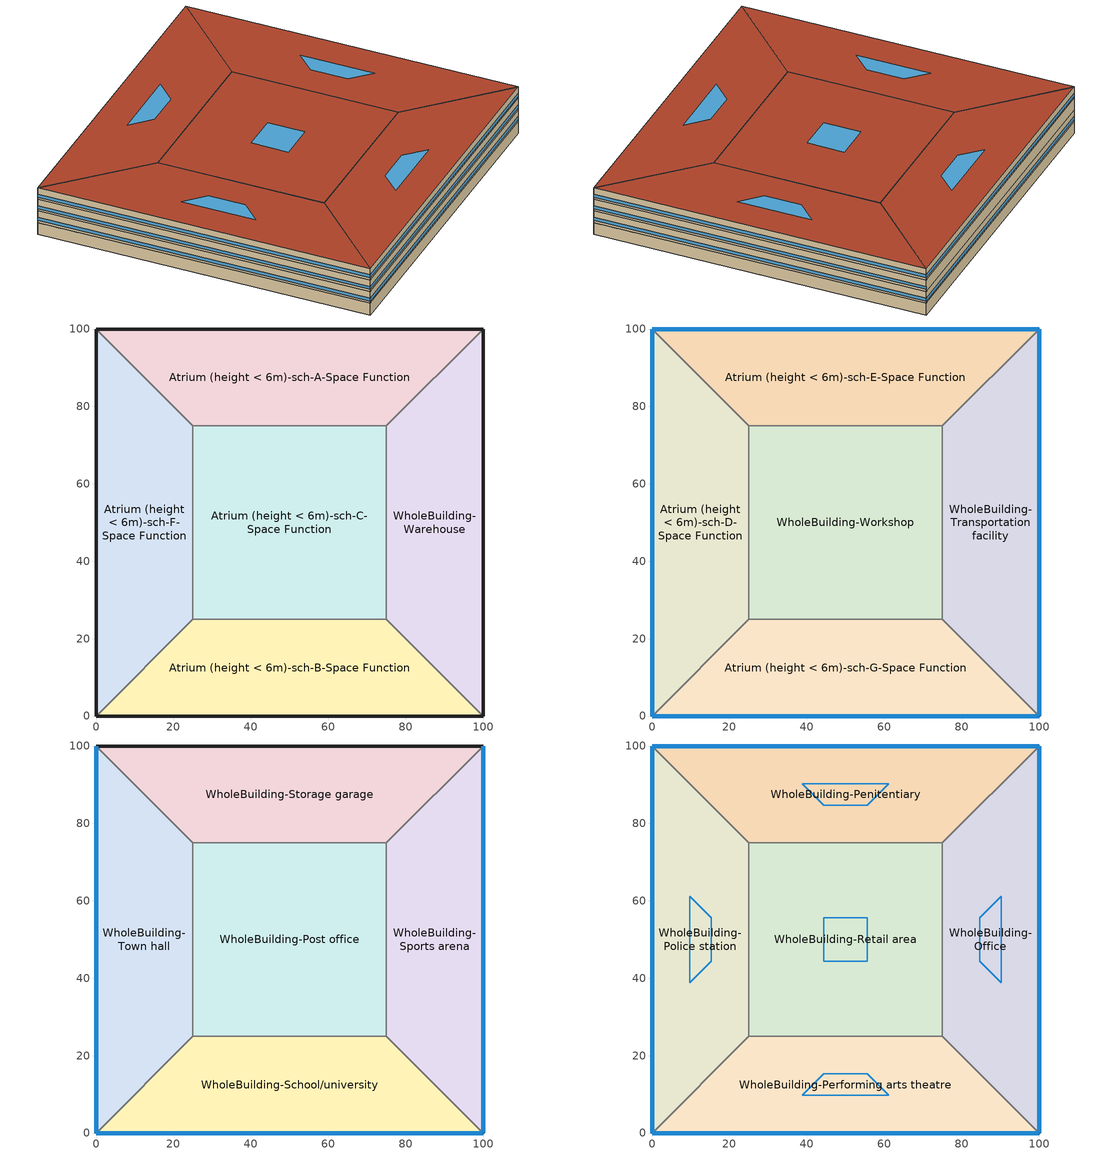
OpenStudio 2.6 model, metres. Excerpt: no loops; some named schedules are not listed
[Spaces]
Atrium (height < 6m)-sch-F-Space Function
 floor ground: 0,0 0,100 25,75 25,25 z0
 wall ground: 0,100 0,0 z0:3.8
 wall to Atrium (height < 6m)-sch-A-Space Function: 25,75 0,100 z0:3.8
 wall to Atrium (height < 6m)-sch-C-Space Function: 25,25 25,75 z0:3.8
 wall to Atrium (height < 6m)-sch-B-Space Function: 0,0 25,25 z0:3.8
Atrium (height < 6m)-sch-A-Space Function
 floor ground: 0,100 100,100 75,75 25,75 z0
 wall ground: 100,100 0,100 z0:3.8
 wall to WholeBuilding-Warehouse: 75,75 100,100 z0:3.8
 wall to Atrium (height < 6m)-sch-C-Space Function: 25,75 75,75 z0:3.8
WholeBuilding-Warehouse
 floor ground: 100,100 100,0 75,25 75,75 z0
 wall ground: 100,0 100,100 z0:3.8
 wall to Atrium (height < 6m)-sch-B-Space Function: 75,25 100,0 z0:3.8
 wall to Atrium (height < 6m)-sch-C-Space Function: 75,75 75,25 z0:3.8
Atrium (height < 6m)-sch-B-Space Function
 floor ground: 100,0 0,0 25,25 75,25 z0
 wall ground: 0,0 100,0 z0:3.8
 wall to Atrium (height < 6m)-sch-C-Space Function: 75,25 25,25 z0:3.8
Atrium (height < 6m)-sch-C-Space Function
 floor ground: 25,25 25,75 75,75 75,25 z0
Atrium (height < 6m)-sch-D-Space Function
 floor to Atrium (height < 6m)-sch-F-Space Function: 0,0 0,100 25,75 25,25 z3.8
 wall outside: 0,100 0,0 z3.8:7.6
 wall to Atrium (height < 6m)-sch-E-Space Function: 25,75 0,100 z3.8:7.6
 wall to WholeBuilding-Workshop: 25,25 25,75 z3.8:7.6
 wall to Atrium (height < 6m)-sch-G-Space Function: 0,0 25,25 z3.8:7.6
 window: 0,99.97 0,0.03 z4.56:5.51
Atrium (height < 6m)-sch-E-Space Function
 floor to Atrium (height < 6m)-sch-A-Space Function: 0,100 100,100 75,75 25,75 z3.8
 wall outside: 100,100 0,100 z3.8:7.6
 wall to WholeBuilding-Transportation facility: 75,75 100,100 z3.8:7.6
 wall to WholeBuilding-Workshop: 25,75 75,75 z3.8:7.6
 window: 99.97,100 0.03,100 z4.56:5.51
WholeBuilding-Transportation facility
 floor to WholeBuilding-Warehouse: 100,100 100,0 75,25 75,75 z3.8
 wall outside: 100,0 100,100 z3.8:7.6
 wall to Atrium (height < 6m)-sch-G-Space Function: 75,25 100,0 z3.8:7.6
 wall to WholeBuilding-Workshop: 75,75 75,25 z3.8:7.6
 window: 100,0.03 100,99.97 z4.56:5.51
Atrium (height < 6m)-sch-G-Space Function
 floor to Atrium (height < 6m)-sch-B-Space Function: 100,0 0,0 25,25 75,25 z3.8
 wall outside: 0,0 100,0 z3.8:7.6
 wall to WholeBuilding-Workshop: 75,25 25,25 z3.8:7.6
 window: 0.03,0 99.97,0 z4.56:5.51
WholeBuilding-Workshop
 floor to Atrium (height < 6m)-sch-C-Space Function: 25,25 25,75 75,75 75,25 z3.8
WholeBuilding-Town hall
 floor to Atrium (height < 6m)-sch-D-Space Function: 0,0 0,100 25,75 25,25 z7.6
 wall outside: 0,100 0,0 z7.6:11.4
 wall to WholeBuilding-Storage garage: 25,75 0,100 z7.6:11.4
 wall to WholeBuilding-Post office: 25,25 25,75 z7.6:11.4
 wall to WholeBuilding-School/university: 0,0 25,25 z7.6:11.4
 window: 0,99.97 0,0.03 z8.36:9.31
WholeBuilding-Storage garage
 floor to Atrium (height < 6m)-sch-E-Space Function: 0,100 100,100 75,75 25,75 z7.6
 wall outside: 100,100 0,100 z7.6:11.4
 wall to WholeBuilding-Sports arena: 75,75 100,100 z7.6:11.4
 wall to WholeBuilding-Post office: 25,75 75,75 z7.6:11.4
WholeBuilding-Sports arena
 floor to WholeBuilding-Transportation facility: 100,100 100,0 75,25 75,75 z7.6
 wall outside: 100,0 100,100 z7.6:11.4
 wall to WholeBuilding-School/university: 75,25 100,0 z7.6:11.4
 wall to WholeBuilding-Post office: 75,75 75,25 z7.6:11.4
 window: 100,0.03 100,99.97 z8.36:9.31
WholeBuilding-School/university
 floor to Atrium (height < 6m)-sch-G-Space Function: 100,0 0,0 25,25 75,25 z7.6
 wall outside: 0,0 100,0 z7.6:11.4
 wall to WholeBuilding-Post office: 75,25 25,25 z7.6:11.4
 window: 0.03,0 99.97,0 z8.36:9.31
WholeBuilding-Post office
 floor to WholeBuilding-Workshop: 25,25 25,75 75,75 75,25 z7.6
WholeBuilding-Police station
 floor to WholeBuilding-Town hall: 0,0 0,100 25,75 25,25 z11.4
 wall outside: 0,100 0,0 z11.4:15.2
 wall to WholeBuilding-Penitentiary: 25,75 0,100 z11.4:15.2
 wall to WholeBuilding-Retail area: 25,25 25,75 z11.4:15.2
 wall to WholeBuilding-Performing arts theatre: 0,0 25,25 z11.4:15.2
 window: 0,99.97 0,0.03 z12.16:13.11
 roof outside: 25,25 25,75 0,100 0,0 z15.2
 skylight: 15.3,44.41 15.3,55.59 9.7,61.18 9.7,38.82 z15.2
WholeBuilding-Penitentiary
 floor to WholeBuilding-Storage garage: 0,100 100,100 75,75 25,75 z11.4
 wall outside: 100,100 0,100 z11.4:15.2
 wall to WholeBuilding-Office: 75,75 100,100 z11.4:15.2
 wall to WholeBuilding-Retail area: 25,75 75,75 z11.4:15.2
 window: 99.97,100 0.03,100 z12.16:13.11
 roof outside: 25,75 75,75 100,100 0,100 z15.2
 skylight: 44.41,84.7 55.59,84.7 61.18,90.3 38.82,90.3 z15.2
WholeBuilding-Office
 floor to WholeBuilding-Sports arena: 100,100 100,0 75,25 75,75 z11.4
 wall outside: 100,0 100,100 z11.4:15.2
 wall to WholeBuilding-Performing arts theatre: 75,25 100,0 z11.4:15.2
 wall to WholeBuilding-Retail area: 75,75 75,25 z11.4:15.2
 window: 100,0.03 100,99.97 z12.16:13.11
 roof outside: 75,75 75,25 100,0 100,100 z15.2
 skylight: 84.7,55.59 84.7,44.41 90.3,38.82 90.3,61.18 z15.2
WholeBuilding-Performing arts theatre
 floor to WholeBuilding-School/university: 100,0 0,0 25,25 75,25 z11.4
 wall outside: 0,0 100,0 z11.4:15.2
 wall to WholeBuilding-Retail area: 75,25 25,25 z11.4:15.2
 window: 0.03,0 99.97,0 z12.16:13.11
 roof outside: 75,25 25,25 0,0 100,0 z15.2
 skylight: 55.59,15.3 44.41,15.3 38.82,9.7 61.18,9.7 z15.2
WholeBuilding-Retail area
 floor to WholeBuilding-Post office: 25,25 25,75 75,75 75,25 z11.4
 roof outside: 75,25 75,75 25,75 25,25 z15.2
 skylight: 55.59,44.41 55.59,55.59 44.41,55.59 44.41,44.41 z15.2
[Building]
Building 1: Default Construction Set=BTAP-Mass at hdd = 6250.0; Standards Number of Stories=4; Standards Number of Above Ground Stories=4; Standards Building Type=NECB2015_unknown
[Site]
Fort McMurray AP_AB_CAN: Latitude {deg}=56.653; Longitude {deg}=-111.223; Time Zone {hr}=-7; Elevation {m}=369.1
[Site:WaterMainsTemperature]
Calculation Method=Correlation; Annual Average Outdoor Air Temperature {C}=1.875; Maximum Difference In Monthly Average Outdoor Air Temperatures {deltaC}=34.4
[SizingPeriod:DesignDay] Barometric Pressure {Pa}=96969; Sky Clearness=0; Rain Indicator=0; Snow Indicator=0; Day of Month=21; Daylight Saving Time Indicator=0; Humidity Indicating Type=Wetbulb; Dry-Bulb Temperature Range Modifier Type=DefaultMultipliers
Name | Maximum Dry-Bulb Temperature {C} | Daily Dry-Bulb Temperature Range {deltaC} | Humidity Indicating Conditions at Maximum Dry-Bulb | Wind Speed {m/s} | Wind Direction {deg} | Month | Day Type | Solar Model Indicator | ASHRAE Taub | ASHRAE Taud
Fort McMurray AP Ann Clg .4% Condns DB=>MWB | 28.9 | 12.4 | 17.8 | 3.7 | 250 | 7 | SummerDesignDay | ASHRAETau | 0.377 | 2.403
Fort McMurray AP Ann Htg 99.6% Condns DB | -36.2 | 0 | -36.2 | 1 | 90 | 1 | WinterDesignDay | ASHRAEClearSky
[Site:GroundTemperature:BuildingSurface]
19.527, 19.502, 19.536, 19.598, 20.002, 21.64, 22.225, 22.375, 21.449, 20.121, 19.802, 19.633
[Material:NoMass] Roughness=Smooth; Thermal Absorptance=0.9; Solar Absorptance=0.7
Name | Thermal Resistance {m2-K/W} | Visible Absorptance
Typical Carpet Pad; Typical Carpet Pad 1 | 0.21648 | 0.8
Typical Insulation 1 | 5.91238 | 0.7
Typical Insulation 2 | 4.49096 | 0.7
Typical Insulation 3 | 6.17282 | 0.7
Typical Carpet Pad 2 | 1.25503 | 0.8
Typical Carpet Pad 3; Typical Carpet Pad 4 | 3.45515 | 0.8
Typical Insulation 4 | 0.454528 | 0.7
Typical Insulation 5 | 0.454545 | 0.7
[Material]
Name | Roughness | Thickness {m} | Conductivity {W/m-K} | Density {kg/m3} | Specific Heat {J/kg-K} | Thermal Absorptance | Solar Absorptance | Visible Absorptance
G05 25mm wood | MediumSmooth | 0.0254 | 0.15 | 608 | 1630 | 0.9 | 0.5 | 0.5
100mm Normalweight concrete floor 1 | MediumSmooth | 0.1016 | 2.31 | 2322 | 832
G01 13mm gypsum board 1 | Smooth | 0.0127 | 0.16 | 800 | 1090 | 0.9 | 0.7 | 0.5
4 in. Normalweight Concrete Floor 1 | MediumRough | 0.1016 | 2.31 | 2322 | 832 | 0.9 | 0.7 | 0.7
1IN Stucco 1 | Smooth | 0.0253 | 0.6918 | 1858 | 837 | 0.9 | 0.7 | 0.92
8IN CONCRETE HW RefBldg 1 | Rough | 0.2032 | 1.311 | 2240 | 836.8 | 0.9 | 0.7 | 0.7
1/2IN Gypsum 1 | Smooth | 0.0127 | 0.16 | 784.9 | 830 | 0.9 | 0.4 | 0.4
Metal Roof Surface 1; F08 Metal surface 1 | Smooth | 0.0008 | 45.28 | 7824 | 500 | 0.9 | 0.7 | 0.7
6 in. Normalweight Concrete Floor 1; 6 in. Normalweight Concrete Floor 2; 6 in. Normalweight Concrete Floor 3 | MediumRough | 0.1524 | 2.31 | 2322 | 832 | 0.9 | 0.7 | 0.7
[Construction]
BTAP-Int-Partition; BTAP-Int-Door: G05 25mm wood
BTAP-Int-Floor: 100mm Normalweight concrete floor 1, Typical Carpet Pad
BTAP-Int-Wall: G01 13mm gypsum board 1, G01 13mm gypsum board 1
BTAP-Int-Ceiling: Typical Carpet Pad, 100mm Normalweight concrete floor 1
BTAP-Int-Window: SimpleGlazing
BTAP-Ext-Floor-Mass:U-0.162: Typical Insulation 1, 4 in. Normalweight Concrete Floor 1, Typical Carpet Pad 1
BTAP-Ext-Wall-Mass:U-0.21: 1IN Stucco 1, 8IN CONCRETE HW RefBldg 1, Typical Insulation 2, 1/2IN Gypsum 1
BTAP-Ext-Roof-Metal:U-0.162: Metal Roof Surface 1, Typical Insulation 3
BTAP-Grnd-Floor-Mass:U-0.757: 6 in. Normalweight Concrete Floor 1, Typical Carpet Pad 2
BTAP-Grnd-Wall-Mass:U-0.284: 6 in. Normalweight Concrete Floor 2, Typical Carpet Pad 3
BTAP-Grnd-Roof-Mass:U-0.284: 6 in. Normalweight Concrete Floor 3, Typical Carpet Pad 4
BTAP-Ext-FixedWindow:U=0.220 SHGC=0.600; BTAP-Ext-GlassDoors:U=0.220 SHGC=0.600; BTAP-Ext-Skylights:U=0.220 SHGC=0.600; BTAP-Ext-DaylightDomes:U=0.220 SHGC=0.600; BTAP-Ext-DaylightDiffuser:U=0.220 SHGC=0.600: SimpleGlazing:U=0.220 SHGC=0.600
BTAP-Ext-Door:U-2.2: F08 Metal surface 1, Typical Insulation 4
BTAP-Ext-OverHeadDoor:U-2.2: Typical Insulation 5
[DefaultConstructionSet]
BTAP-Mass at hdd = 6250.0: Default Exterior Surface Constructions=BTAP-Mass at hdd = 6250.0; Default Interior Surface Constructions=Default Surface Constructions 2; Default Ground Contact Surface Constructions=BTAP-Mass at hdd = 6250.0 1; Default Exterior SubSurface Constructions=BTAP-Mass at hdd = 6250.0; Default Interior SubSurface Constructions=Default Sub Surface Constructions 2; Interior Partition Construction=BTAP-Int-Partition
[DefaultSurfaceConstructions]
Name | Floor Construction | Wall Construction | Roof Ceiling Construction
Default Surface Constructions 2 | BTAP-Int-Floor | BTAP-Int-Wall | BTAP-Int-Ceiling
BTAP-Mass at hdd = 6250.0 | BTAP-Ext-Floor-Mass:U-0.162 | BTAP-Ext-Wall-Mass:U-0.21 | BTAP-Ext-Roof-Metal:U-0.162
BTAP-Mass at hdd = 6250.0 1 | BTAP-Grnd-Floor-Mass:U-0.757 | BTAP-Grnd-Wall-Mass:U-0.284 | BTAP-Grnd-Roof-Mass:U-0.284
[DefaultSubSurfaceConstructions]
Name | Fixed Window Construction | Operable Window Construction | Door Construction | Glass Door Construction | Overhead Door Construction | Skylight Construction | Tubular Daylight Dome Construction | Tubular Daylight Diffuser Construction
Default Sub Surface Constructions 2 | BTAP-Int-Window | BTAP-Int-Window | BTAP-Int-Door
BTAP-Mass at hdd = 6250.0 | BTAP-Ext-FixedWindow:U=0.220 SHGC=0.600 | BTAP-Ext-FixedWindow:U=0.220 SHGC=0.600 | BTAP-Ext-Door:U-2.2 | BTAP-Ext-GlassDoors:U=0.220 SHGC=0.600 | BTAP-Ext-OverHeadDoor:U-2.2 | BTAP-Ext-Skylights:U=0.220 SHGC=0.600 | BTAP-Ext-DaylightDomes:U=0.220 SHGC=0.600 | BTAP-Ext-DaylightDiffuser:U=0.220 SHGC=0.600
[WindowMaterial:SimpleGlazingSystem] U-Factor {W/m2-K}=2.2; Solar Heat Gain Coefficient=0.6; Visible Transmittance=0.21
SimpleGlazing; SimpleGlazing:U=0.220 SHGC=0.600
[BuildingStory] Nominal Floor to Floor Height {m}=3.8
Name | Nominal Z Coordinate {m}
Story 1 | 0
Story 2 | 3.8
Story 3 | 7.6
Story 4 | 11.4
[Space]
Name | Space Type | Building Story | Thermal Zone
Atrium (height < 6m)-sch-F-Space Function | Space Function Atrium (height < 6m)-sch-F | Story 1 | Sp-Atrium (height < 6m)-sch-F-Space Function Sys-6 Flr-1 Sch-F HPlcmt-west ZN
Atrium (height < 6m)-sch-A-Space Function | Space Function Atrium (height < 6m)-sch-A | Story 1 | Sp-Atrium (height < 6m)-sch-A-Space Function Sys-6 Flr-1 Sch-A HPlcmt-north ZN
WholeBuilding-Warehouse | Warehouse WholeBuilding | Story 1 | Sp-WholeBuilding-Warehouse Sys-4 Flr-1 Sch-A HPlcmt-east ZN
Atrium (height < 6m)-sch-B-Space Function | Space Function Atrium (height < 6m)-sch-B | Story 1 | Sp-Atrium (height < 6m)-sch-B-Space Function Sys-6 Flr-1 Sch-B HPlcmt-south ZN
Atrium (height < 6m)-sch-C-Space Function | Space Function Atrium (height < 6m)-sch-C | Story 1 | Sp-Atrium (height < 6m)-sch-C-Space Function Sys-6 Flr-1 Sch-C HPlcmt-core ZN
Atrium (height < 6m)-sch-D-Space Function | Space Function Atrium (height < 6m)-sch-D | Story 2 | Sp-Atrium (height < 6m)-sch-D-Space Function Sys-6 Flr-2 Sch-D HPlcmt-west ZN
Atrium (height < 6m)-sch-E-Space Function | Space Function Atrium (height < 6m)-sch-E | Story 2 | Sp-Atrium (height < 6m)-sch-E-Space Function Sys-6 Flr-2 Sch-E HPlcmt-north ZN
WholeBuilding-Transportation facility | Transportation facility WholeBuilding | Story 2 | Sp-WholeBuilding-Transportation facility Sys-6 Flr-2 Sch-H HPlcmt-east ZN
Atrium (height < 6m)-sch-G-Space Function | Space Function Atrium (height < 6m)-sch-G | Story 2 | Sp-Atrium (height < 6m)-sch-G-Space Function Sys-6 Flr-2 Sch-G HPlcmt-south ZN
WholeBuilding-Workshop | Workshop WholeBuilding | Story 2 | Sp-WholeBuilding-Workshop Sys-3 Flr-2 Sch-A HPlcmt-core ZN
WholeBuilding-Town hall | Town hall WholeBuilding | Story 3 | Sp-WholeBuilding-Town hall Sys-3 Flr-3 Sch-D HPlcmt-west ZN
WholeBuilding-Storage garage | Storage garage WholeBuilding | Story 3 | Sp-WholeBuilding-Storage garage Sys-4 Flr-3 Sch-K HPlcmt-north ZN
WholeBuilding-Sports arena | Sports arena WholeBuilding | Story 3 | Sp-WholeBuilding-Sports arena Sys-6 Flr-3 Sch-B HPlcmt-east ZN
WholeBuilding-School/university | School/university WholeBuilding | Story 3 | Sp-WholeBuilding-School/university Sys-3 Flr-3 Sch-D HPlcmt-south ZN
WholeBuilding-Post office | Post office WholeBuilding | Story 3 | Sp-WholeBuilding-Post office Sys-6 Flr-3 Sch-A HPlcmt-core ZN
WholeBuilding-Police station | Police station WholeBuilding | Story 4 | Sp-WholeBuilding-Police station Sys-3 Flr-4 Sch-H HPlcmt-west ZN
WholeBuilding-Penitentiary | Penitentiary WholeBuilding | Story 4 | Sp-WholeBuilding-Penitentiary Sys-3 Flr-4 Sch-H HPlcmt-north ZN
WholeBuilding-Office | Office WholeBuilding | Story 4 | Sp-WholeBuilding-Office Sys-6 Flr-4 Sch-A HPlcmt-east ZN
WholeBuilding-Performing arts theatre | Performing arts theatre WholeBuilding | Story 4 | Sp-WholeBuilding-Performing arts theatre Sys-3 Flr-4 Sch-C HPlcmt-south ZN
WholeBuilding-Retail area | Retail area WholeBuilding | Story 4 | Sp-WholeBuilding-Retail area Sys-6 Flr-4 Sch-C HPlcmt-core ZN
[SpaceType]
Name | Default Schedule Set | Design Specification Outdoor Air Object | Standards Building Type | Standards Space Type
Office WholeBuilding | Office WholeBuilding Schedule Set | Office WholeBuilding Ventilation | Office | WholeBuilding
Penitentiary WholeBuilding | Penitentiary WholeBuilding Schedule Set | Penitentiary WholeBuilding Ventilation | Penitentiary | WholeBuilding
Performing arts theatre WholeBuilding | Performing arts theatre WholeBuilding Schedule Set | Performing arts theatre WholeBuilding Ventilation | Performing arts theatre | WholeBuilding
Police station WholeBuilding | Police station WholeBuilding Schedule Set | Police station WholeBuilding Ventilation | Police station | WholeBuilding
Post office WholeBuilding | Post office WholeBuilding Schedule Set | Post office WholeBuilding Ventilation | Post office | WholeBuilding
Retail area WholeBuilding | Retail area WholeBuilding Schedule Set | Retail area WholeBuilding Ventilation | Retail area | WholeBuilding
School/university WholeBuilding | School/university WholeBuilding Schedule Set | School/university WholeBuilding Ventilation | School/university | WholeBuilding
Sports arena WholeBuilding | Sports arena WholeBuilding Schedule Set | Sports arena WholeBuilding Ventilation | Sports arena | WholeBuilding
Storage garage WholeBuilding | Storage garage WholeBuilding Schedule Set | Storage garage WholeBuilding Ventilation | Storage garage | WholeBuilding
Town hall WholeBuilding | Town hall WholeBuilding Schedule Set | Town hall WholeBuilding Ventilation | Town hall | WholeBuilding
Transportation facility WholeBuilding | Transportation facility WholeBuilding Schedule Set | Transportation facility WholeBuilding Ventilation | Transportation facility | WholeBuilding
Warehouse WholeBuilding | Warehouse WholeBuilding Schedule Set | Warehouse WholeBuilding Ventilation | Warehouse | WholeBuilding
Workshop WholeBuilding | Workshop WholeBuilding Schedule Set | Workshop WholeBuilding Ventilation | Workshop | WholeBuilding
Space Function Atrium (height < 6m)-sch-A | Space Function Atrium (height < 6m)-sch-A Schedule Set | Space Function Atrium (height < 6m)-sch-A Ventilation | Space Function | Atrium (height < 6m)-sch-A
Space Function Atrium (height < 6m)-sch-B | Space Function Atrium (height < 6m)-sch-B Schedule Set | Space Function Atrium (height < 6m)-sch-B Ventilation | Space Function | Atrium (height < 6m)-sch-B
Space Function Atrium (height < 6m)-sch-C | Space Function Atrium (height < 6m)-sch-C Schedule Set | Space Function Atrium (height < 6m)-sch-C Ventilation | Space Function | Atrium (height < 6m)-sch-C
Space Function Atrium (height < 6m)-sch-D | Space Function Atrium (height < 6m)-sch-D Schedule Set | Space Function Atrium (height < 6m)-sch-D Ventilation | Space Function | Atrium (height < 6m)-sch-D
Space Function Atrium (height < 6m)-sch-E | Space Function Atrium (height < 6m)-sch-E Schedule Set | Space Function Atrium (height < 6m)-sch-E Ventilation | Space Function | Atrium (height < 6m)-sch-E
Space Function Atrium (height < 6m)-sch-F | Space Function Atrium (height < 6m)-sch-F Schedule Set | Space Function Atrium (height < 6m)-sch-F Ventilation | Space Function | Atrium (height < 6m)-sch-F
Space Function Atrium (height < 6m)-sch-G | Space Function Atrium (height < 6m)-sch-G Schedule Set | Space Function Atrium (height < 6m)-sch-G Ventilation | Space Function | Atrium (height < 6m)-sch-G
[People:Definition] Number of People Calculation Method=People/Area; Fraction Radiant=0.3
Name | People per Space Floor Area {person/m2}
Office WholeBuilding People Definition; Police station WholeBuilding People Definition; Post office WholeBuilding People Definition; Town hall WholeBuilding People Definition | 0.0400145
Penitentiary WholeBuilding People Definition; Retail area WholeBuilding People Definition; Workshop WholeBuilding People Definition | 0.0333454
Performing arts theatre WholeBuilding People Definition; School/university WholeBuilding People Definition | 0.125045
Space Function Atrium (height < 6m)-sch-A People Definition; Space Function Atrium (height < 6m)-sch-B People Definition; Space Function Atrium (height < 6m)-sch-C People Definition; Space Function Atrium (height < 6m)-sch-D People Definition; Space Function Atrium (height < 6m)-sch-E People Definition; Space Function Atrium (height < 6m)-sch-F People Definition; Space Function Atrium (height < 6m)-sch-G People Definition; Sports arena WholeBuilding People Definition | 0.100036
Storage garage WholeBuilding People Definition | 0.00100036
Transportation facility WholeBuilding People Definition | 0.0666909
Warehouse WholeBuilding People Definition | 0.000666909
[People] Work Efficiency Schedule=Work Efficiency Schedule; Clothing Insulation Schedule=Clothing Schedule; Air Velocity Schedule=Air Velocity Schedule; Multiplier=1
Name | People Definition | Space or SpaceType
Office WholeBuilding People | Office WholeBuilding People Definition | Office WholeBuilding
Penitentiary WholeBuilding People | Penitentiary WholeBuilding People Definition | Penitentiary WholeBuilding
Performing arts theatre WholeBuilding People | Performing arts theatre WholeBuilding People Definition | Performing arts theatre WholeBuilding
Police station WholeBuilding People | Police station WholeBuilding People Definition | Police station WholeBuilding
Post office WholeBuilding People | Post office WholeBuilding People Definition | Post office WholeBuilding
Retail area WholeBuilding People | Retail area WholeBuilding People Definition | Retail area WholeBuilding
School/university WholeBuilding People | School/university WholeBuilding People Definition | School/university WholeBuilding
Space Function Atrium (height < 6m)-sch-A People | Space Function Atrium (height < 6m)-sch-A People Definition | Space Function Atrium (height < 6m)-sch-A
Space Function Atrium (height < 6m)-sch-B People | Space Function Atrium (height < 6m)-sch-B People Definition | Space Function Atrium (height < 6m)-sch-B
Space Function Atrium (height < 6m)-sch-C People | Space Function Atrium (height < 6m)-sch-C People Definition | Space Function Atrium (height < 6m)-sch-C
Space Function Atrium (height < 6m)-sch-D People | Space Function Atrium (height < 6m)-sch-D People Definition | Space Function Atrium (height < 6m)-sch-D
Space Function Atrium (height < 6m)-sch-E People | Space Function Atrium (height < 6m)-sch-E People Definition | Space Function Atrium (height < 6m)-sch-E
Space Function Atrium (height < 6m)-sch-F People | Space Function Atrium (height < 6m)-sch-F People Definition | Space Function Atrium (height < 6m)-sch-F
Space Function Atrium (height < 6m)-sch-G People | Space Function Atrium (height < 6m)-sch-G People Definition | Space Function Atrium (height < 6m)-sch-G
Sports arena WholeBuilding People | Sports arena WholeBuilding People Definition | Sports arena WholeBuilding
Storage garage WholeBuilding People | Storage garage WholeBuilding People Definition | Storage garage WholeBuilding
Town hall WholeBuilding People | Town hall WholeBuilding People Definition | Town hall WholeBuilding
Transportation facility WholeBuilding People | Transportation facility WholeBuilding People Definition | Transportation facility WholeBuilding
Warehouse WholeBuilding People | Warehouse WholeBuilding People Definition | Warehouse WholeBuilding
Workshop WholeBuilding People | Workshop WholeBuilding People Definition | Workshop WholeBuilding
[Lights:Definition] Design Level Calculation Method=Watts/Area; Fraction Radiant=0.5; Fraction Visible=0.2
Name | Watts per Space Floor Area {W/m2}
Office WholeBuilding Lights Definition | 8.8032
Penitentiary WholeBuilding Lights Definition | 8.70316
Performing arts theatre WholeBuilding Lights Definition | 14.9054
Police station WholeBuilding Lights Definition; Post office WholeBuilding Lights Definition; School/university WholeBuilding Lights Definition | 9.40342
Retail area WholeBuilding Lights Definition | 13.5049
Space Function Atrium (height < 6m)-sch-A Lights Definition; Space Function Atrium (height < 6m)-sch-B Lights Definition; Space Function Atrium (height < 6m)-sch-C Lights Definition; Space Function Atrium (height < 6m)-sch-D Lights Definition; Space Function Atrium (height < 6m)-sch-E Lights Definition; Space Function Atrium (height < 6m)-sch-F Lights Definition; Space Function Atrium (height < 6m)-sch-G Lights Definition | 1.06039
Sports arena WholeBuilding Lights Definition | 9.80356
Storage garage WholeBuilding Lights Definition | 2.30084
Town hall WholeBuilding Lights Definition | 9.60349
Transportation facility WholeBuilding Lights Definition | 7.50273
Warehouse WholeBuilding Lights Definition | 7.10258
Workshop WholeBuilding Lights Definition | 12.8047
[Lights] Fraction Replaceable=1
Name | Lights Definition | Space or SpaceType
Office WholeBuilding Lights | Office WholeBuilding Lights Definition | Office WholeBuilding
Penitentiary WholeBuilding Lights | Penitentiary WholeBuilding Lights Definition | Penitentiary WholeBuilding
Performing arts theatre WholeBuilding Lights | Performing arts theatre WholeBuilding Lights Definition | Performing arts theatre WholeBuilding
Police station WholeBuilding Lights | Police station WholeBuilding Lights Definition | Police station WholeBuilding
Post office WholeBuilding Lights | Post office WholeBuilding Lights Definition | Post office WholeBuilding
Retail area WholeBuilding Lights | Retail area WholeBuilding Lights Definition | Retail area WholeBuilding
School/university WholeBuilding Lights | School/university WholeBuilding Lights Definition | School/university WholeBuilding
Space Function Atrium (height < 6m)-sch-A Lights | Space Function Atrium (height < 6m)-sch-A Lights Definition | Space Function Atrium (height < 6m)-sch-A
Space Function Atrium (height < 6m)-sch-B Lights | Space Function Atrium (height < 6m)-sch-B Lights Definition | Space Function Atrium (height < 6m)-sch-B
Space Function Atrium (height < 6m)-sch-C Lights | Space Function Atrium (height < 6m)-sch-C Lights Definition | Space Function Atrium (height < 6m)-sch-C
Space Function Atrium (height < 6m)-sch-D Lights | Space Function Atrium (height < 6m)-sch-D Lights Definition | Space Function Atrium (height < 6m)-sch-D
Space Function Atrium (height < 6m)-sch-E Lights | Space Function Atrium (height < 6m)-sch-E Lights Definition | Space Function Atrium (height < 6m)-sch-E
Space Function Atrium (height < 6m)-sch-F Lights | Space Function Atrium (height < 6m)-sch-F Lights Definition | Space Function Atrium (height < 6m)-sch-F
Space Function Atrium (height < 6m)-sch-G Lights | Space Function Atrium (height < 6m)-sch-G Lights Definition | Space Function Atrium (height < 6m)-sch-G
Sports arena WholeBuilding Lights | Sports arena WholeBuilding Lights Definition | Sports arena WholeBuilding
Storage garage WholeBuilding Lights | Storage garage WholeBuilding Lights Definition | Storage garage WholeBuilding
Town hall WholeBuilding Lights | Town hall WholeBuilding Lights Definition | Town hall WholeBuilding
Transportation facility WholeBuilding Lights | Transportation facility WholeBuilding Lights Definition | Transportation facility WholeBuilding
Warehouse WholeBuilding Lights | Warehouse WholeBuilding Lights Definition | Warehouse WholeBuilding
Workshop WholeBuilding Lights | Workshop WholeBuilding Lights Definition | Workshop WholeBuilding
[ElectricEquipment:Definition] Design Level Calculation Method=Watts/Area; Fraction Radiant=0.5
Name | Watts per Space Floor Area {W/m2}
Office WholeBuilding Elec Equip Definition; Police station WholeBuilding Elec Equip Definition; Post office WholeBuilding Elec Equip Definition; Town hall WholeBuilding Elec Equip Definition | 7.50273
Penitentiary WholeBuilding Elec Equip Definition; Retail area WholeBuilding Elec Equip Definition; Space Function Atrium (height < 6m)-sch-A Elec Equip Definition; Space Function Atrium (height < 6m)-sch-B Elec Equip Definition; Space Function Atrium (height < 6m)-sch-C Elec Equip Definition; Space Function Atrium (height < 6m)-sch-D Elec Equip Definition; Space Function Atrium (height < 6m)-sch-E Elec Equip Definition; Space Function Atrium (height < 6m)-sch-F Elec Equip Definition; Space Function Atrium (height < 6m)-sch-G Elec Equip Definition | 2.50091
Performing arts theatre WholeBuilding Elec Equip Definition; Sports arena WholeBuilding Elec Equip Definition; Transportation facility WholeBuilding Elec Equip Definition; Warehouse WholeBuilding Elec Equip Definition | 1.00036
School/university WholeBuilding Elec Equip Definition | 5.00182
Workshop WholeBuilding Elec Equip Definition | 10.0036
[ElectricEquipment]
Name | Electric Equipment Definition | Space or SpaceType
Office WholeBuilding Elec Equip | Office WholeBuilding Elec Equip Definition | Office WholeBuilding
Penitentiary WholeBuilding Elec Equip | Penitentiary WholeBuilding Elec Equip Definition | Penitentiary WholeBuilding
Performing arts theatre WholeBuilding Elec Equip | Performing arts theatre WholeBuilding Elec Equip Definition | Performing arts theatre WholeBuilding
Police station WholeBuilding Elec Equip | Police station WholeBuilding Elec Equip Definition | Police station WholeBuilding
Post office WholeBuilding Elec Equip | Post office WholeBuilding Elec Equip Definition | Post office WholeBuilding
Retail area WholeBuilding Elec Equip | Retail area WholeBuilding Elec Equip Definition | Retail area WholeBuilding
School/university WholeBuilding Elec Equip | School/university WholeBuilding Elec Equip Definition | School/university WholeBuilding
Space Function Atrium (height < 6m)-sch-A Elec Equip | Space Function Atrium (height < 6m)-sch-A Elec Equip Definition | Space Function Atrium (height < 6m)-sch-A
Space Function Atrium (height < 6m)-sch-B Elec Equip | Space Function Atrium (height < 6m)-sch-B Elec Equip Definition | Space Function Atrium (height < 6m)-sch-B
Space Function Atrium (height < 6m)-sch-C Elec Equip | Space Function Atrium (height < 6m)-sch-C Elec Equip Definition | Space Function Atrium (height < 6m)-sch-C
Space Function Atrium (height < 6m)-sch-D Elec Equip | Space Function Atrium (height < 6m)-sch-D Elec Equip Definition | Space Function Atrium (height < 6m)-sch-D
Space Function Atrium (height < 6m)-sch-E Elec Equip | Space Function Atrium (height < 6m)-sch-E Elec Equip Definition | Space Function Atrium (height < 6m)-sch-E
Space Function Atrium (height < 6m)-sch-F Elec Equip | Space Function Atrium (height < 6m)-sch-F Elec Equip Definition | Space Function Atrium (height < 6m)-sch-F
Space Function Atrium (height < 6m)-sch-G Elec Equip | Space Function Atrium (height < 6m)-sch-G Elec Equip Definition | Space Function Atrium (height < 6m)-sch-G
Sports arena WholeBuilding Elec Equip | Sports arena WholeBuilding Elec Equip Definition | Sports arena WholeBuilding
Town hall WholeBuilding Elec Equip | Town hall WholeBuilding Elec Equip Definition | Town hall WholeBuilding
Transportation facility WholeBuilding Elec Equip | Transportation facility WholeBuilding Elec Equip Definition | Transportation facility WholeBuilding
Warehouse WholeBuilding Elec Equip | Warehouse WholeBuilding Elec Equip Definition | Warehouse WholeBuilding
Workshop WholeBuilding Elec Equip | Workshop WholeBuilding Elec Equip Definition | Workshop WholeBuilding
[DesignSpecification:OutdoorAir] Outdoor Air Method=Sum; Outdoor Air Flow per Person {m3/s-person}=0; Outdoor Air Flow Rate {m3/s}=0; Outdoor Air Flow Air Changes per Hour {1/hr}=0
Name | Outdoor Air Flow per Floor Area {m3/s-m2}
Office WholeBuilding Ventilation; Police station WholeBuilding Ventilation; Town hall WholeBuilding Ventilation | 0.00040132
Penitentiary WholeBuilding Ventilation | 0.000381
Performing arts theatre WholeBuilding Ventilation | 0.00059944
Post office WholeBuilding Ventilation | 0.00075184
Retail area WholeBuilding Ventilation | 0.00042164
School/university WholeBuilding Ventilation | 0.00074676
Space Function Atrium (height < 6m)-sch-A Ventilation; Space Function Atrium (height < 6m)-sch-B Ventilation; Space Function Atrium (height < 6m)-sch-C Ventilation; Space Function Atrium (height < 6m)-sch-D Ventilation; Space Function Atrium (height < 6m)-sch-E Ventilation; Space Function Atrium (height < 6m)-sch-F Ventilation; Space Function Atrium (height < 6m)-sch-G Ventilation | 0.0003048
Sports arena WholeBuilding Ventilation | 0.0006604
Storage garage WholeBuilding Ventilation | 0.00381
Transportation facility WholeBuilding Ventilation | 0.00053848
Warehouse WholeBuilding Ventilation | 0.00030988
Workshop WholeBuilding Ventilation | 0.00107188
[DefaultScheduleSet] People Activity Level Schedule=NECB-Activity; Infiltration Schedule=Always On
Name | Number of People Schedule | Lighting Schedule | Electric Equipment Schedule
Office WholeBuilding Schedule Set; Post office WholeBuilding Schedule Set; Workshop WholeBuilding Schedule Set | NECB-A-Occupancy | NECB-A-Occupancy-NECB-A-Lighting-0.0-0.0-0.0-Light Ruleset | NECB-A-Electric-Equipment
Penitentiary WholeBuilding Schedule Set; Police station WholeBuilding Schedule Set | NECB-H-Occupancy | NECB-H-Occupancy-NECB-H-Lighting-0.0-0.0-0.0-Light Ruleset | NECB-H-Electric-Equipment
Performing arts theatre WholeBuilding Schedule Set; Retail area WholeBuilding Schedule Set | NECB-C-Occupancy | NECB-C-Occupancy-NECB-C-Lighting-0.0-0.0-0.0-Light Ruleset | NECB-C-Electric-Equipment
School/university WholeBuilding Schedule Set; Town hall WholeBuilding Schedule Set | NECB-D-Occupancy | NECB-D-Occupancy-NECB-D-Lighting-0.0-0.0-0.0-Light Ruleset | NECB-D-Electric-Equipment
Space Function Atrium (height < 6m)-sch-A Schedule Set; Warehouse WholeBuilding Schedule Set | NECB-A-Occupancy | NECB-A-Lighting | NECB-A-Electric-Equipment
Space Function Atrium (height < 6m)-sch-B Schedule Set | NECB-B-Occupancy | NECB-B-Lighting | NECB-B-Electric-Equipment
Space Function Atrium (height < 6m)-sch-C Schedule Set | NECB-C-Occupancy | NECB-C-Lighting | NECB-C-Electric-Equipment
Space Function Atrium (height < 6m)-sch-D Schedule Set | NECB-D-Occupancy | NECB-D-Lighting | NECB-D-Electric-Equipment
Space Function Atrium (height < 6m)-sch-E Schedule Set | NECB-E-Occupancy | NECB-E-Lighting | NECB-E-Electric-Equipment
Space Function Atrium (height < 6m)-sch-F Schedule Set | NECB-F-Occupancy | NECB-F-Lighting | NECB-F-Electric-Equipment
Space Function Atrium (height < 6m)-sch-G Schedule Set | NECB-G-Occupancy | NECB-G-Lighting | NECB-G-Electric-Equipment
Sports arena WholeBuilding Schedule Set | NECB-B-Occupancy | NECB-B-Occupancy-NECB-B-Lighting-0.0-0.0-0.0-Light Ruleset | NECB-B-Electric-Equipment
Storage garage WholeBuilding Schedule Set | NECB-K-Occupancy | NECB-K-Lighting | NECB-K-Electric-Equipment
Transportation facility WholeBuilding Schedule Set | NECB-H-Occupancy | NECB-H-Lighting | NECB-H-Electric-Equipment
[ThermostatSetpoint:DualSetpoint]
Name | Heating Setpoint Temperature Schedule | Cooling Setpoint Temperature Schedule
Workshop WholeBuilding Thermostat 2; Warehouse WholeBuilding Thermostat 2; Space Function Atrium (height < 6m)-sch-A Thermostat 2; Post office WholeBuilding Thermostat 2; Office WholeBuilding Thermostat 2 | NECB-A-Thermostat Setpoint-Heating | NECB-A-Thermostat Setpoint-Cooling
Town hall WholeBuilding Thermostat 2; School/university WholeBuilding Thermostat 2; Space Function Atrium (height < 6m)-sch-D Thermostat 2 | NECB-D-Thermostat Setpoint-Heating | NECB-D-Thermostat Setpoint-Cooling
Performing arts theatre WholeBuilding Thermostat 2; Space Function Atrium (height < 6m)-sch-C Thermostat 2; Retail area WholeBuilding Thermostat 2 | NECB-C-Thermostat Setpoint-Heating | NECB-C-Thermostat Setpoint-Cooling
Penitentiary WholeBuilding Thermostat 2; Police station WholeBuilding Thermostat 2; Transportation facility WholeBuilding Thermostat 2 | NECB-H-Thermostat Setpoint-Heating | NECB-H-Thermostat Setpoint-Cooling
Storage garage WholeBuilding Thermostat 2 | NECB-K-Thermostat Setpoint-Heating | NECB-K-Thermostat Setpoint-Cooling
Space Function Atrium (height < 6m)-sch-B Thermostat 2; Sports arena WholeBuilding Thermostat 2 | NECB-B-Thermostat Setpoint-Heating | NECB-B-Thermostat Setpoint-Cooling
Space Function Atrium (height < 6m)-sch-F Thermostat 2 | NECB-F-Thermostat Setpoint-Heating | NECB-F-Thermostat Setpoint-Cooling
Space Function Atrium (height < 6m)-sch-E Thermostat 2 | NECB-E-Thermostat Setpoint-Heating | NECB-E-Thermostat Setpoint-Cooling
Space Function Atrium (height < 6m)-sch-G Thermostat 2 | NECB-G-Thermostat Setpoint-Heating | NECB-G-Thermostat Setpoint-Cooling
[SpaceInfiltration:DesignFlowRate] Schedule=Always On Discrete; Design Flow Rate Calculation Method=Flow/ExteriorArea; Flow per Exterior Surface Area {m3/s-m2}=0.00025; Constant Term Coefficient=0; Temperature Term Coefficient=0; Velocity Term Coefficient=0.224; Velocity Squared Term Coefficient=0
Name | Space or SpaceType
Atrium (height < 6m)-sch-D-Space Function Infiltration | Atrium (height < 6m)-sch-D-Space Function
Atrium (height < 6m)-sch-E-Space Function Infiltration | Atrium (height < 6m)-sch-E-Space Function
Atrium (height < 6m)-sch-G-Space Function Infiltration | Atrium (height < 6m)-sch-G-Space Function
WholeBuilding-Office Infiltration | WholeBuilding-Office
WholeBuilding-Penitentiary Infiltration | WholeBuilding-Penitentiary
WholeBuilding-Performing arts theatre Infiltration | WholeBuilding-Performing arts theatre
WholeBuilding-Police station Infiltration | WholeBuilding-Police station
WholeBuilding-Retail area Infiltration | WholeBuilding-Retail area
WholeBuilding-School/university Infiltration | WholeBuilding-School/university
WholeBuilding-Sports arena Infiltration | WholeBuilding-Sports arena
WholeBuilding-Storage garage Infiltration | WholeBuilding-Storage garage
WholeBuilding-Town hall Infiltration | WholeBuilding-Town hall
WholeBuilding-Transportation facility Infiltration | WholeBuilding-Transportation facility
[ThermalZone] Use Ideal Air Loads=No
Name | Thermostat
Sp-WholeBuilding-Workshop Sys-3 Flr-2 Sch-A HPlcmt-core ZN | Workshop WholeBuilding Thermostat 2
Sp-WholeBuilding-Town hall Sys-3 Flr-3 Sch-D HPlcmt-west ZN | Town hall WholeBuilding Thermostat 2
Sp-WholeBuilding-School/university Sys-3 Flr-3 Sch-D HPlcmt-south ZN | School/university WholeBuilding Thermostat 2
Sp-WholeBuilding-Performing arts theatre Sys-3 Flr-4 Sch-C HPlcmt-south ZN | Performing arts theatre WholeBuilding Thermostat 2
Sp-WholeBuilding-Penitentiary Sys-3 Flr-4 Sch-H HPlcmt-north ZN | Penitentiary WholeBuilding Thermostat 2
Sp-WholeBuilding-Police station Sys-3 Flr-4 Sch-H HPlcmt-west ZN | Police station WholeBuilding Thermostat 2
Sp-WholeBuilding-Warehouse Sys-4 Flr-1 Sch-A HPlcmt-east ZN | Warehouse WholeBuilding Thermostat 2
Sp-WholeBuilding-Storage garage Sys-4 Flr-3 Sch-K HPlcmt-north ZN | Storage garage WholeBuilding Thermostat 2
Sp-Atrium (height < 6m)-sch-A-Space Function Sys-6 Flr-1 Sch-A HPlcmt-north ZN | Space Function Atrium (height < 6m)-sch-A Thermostat 2
Sp-Atrium (height < 6m)-sch-B-Space Function Sys-6 Flr-1 Sch-B HPlcmt-south ZN | Space Function Atrium (height < 6m)-sch-B Thermostat 2
Sp-Atrium (height < 6m)-sch-C-Space Function Sys-6 Flr-1 Sch-C HPlcmt-core ZN | Space Function Atrium (height < 6m)-sch-C Thermostat 2
Sp-Atrium (height < 6m)-sch-F-Space Function Sys-6 Flr-1 Sch-F HPlcmt-west ZN | Space Function Atrium (height < 6m)-sch-F Thermostat 2
Sp-Atrium (height < 6m)-sch-D-Space Function Sys-6 Flr-2 Sch-D HPlcmt-west ZN | Space Function Atrium (height < 6m)-sch-D Thermostat 2
Sp-Atrium (height < 6m)-sch-E-Space Function Sys-6 Flr-2 Sch-E HPlcmt-north ZN | Space Function Atrium (height < 6m)-sch-E Thermostat 2
Sp-Atrium (height < 6m)-sch-G-Space Function Sys-6 Flr-2 Sch-G HPlcmt-south ZN | Space Function Atrium (height < 6m)-sch-G Thermostat 2
Sp-WholeBuilding-Transportation facility Sys-6 Flr-2 Sch-H HPlcmt-east ZN | Transportation facility WholeBuilding Thermostat 2
Sp-WholeBuilding-Post office Sys-6 Flr-3 Sch-A HPlcmt-core ZN | Post office WholeBuilding Thermostat 2
Sp-WholeBuilding-Sports arena Sys-6 Flr-3 Sch-B HPlcmt-east ZN | Sports arena WholeBuilding Thermostat 2
Sp-WholeBuilding-Office Sys-6 Flr-4 Sch-A HPlcmt-east ZN | Office WholeBuilding Thermostat 2
Sp-WholeBuilding-Retail area Sys-6 Flr-4 Sch-C HPlcmt-core ZN | Retail area WholeBuilding Thermostat 2
[Schedule:Ruleset]
Clothing Schedule: Default Day Schedule=Clothing Schedule Default Winter Clothes
Air Velocity Schedule: Default Day Schedule=Air Velocity Schedule Default
Work Efficiency Schedule: Default Day Schedule=Work Efficiency Schedule Default
NECB-A-Occupancy: Default Day Schedule=NECB-A-Occupancy Default
NECB-Activity: Default Day Schedule=NECB-Activity Default; Summer Design Day Schedule=NECB-Activity Summer Design Day; Winter Design Day Schedule=NECB-Activity Winter Design Day
NECB-A-Occupancy-NECB-A-Lighting-0.0-0.0-0.0-Light Ruleset: Default Day Schedule=NECB-A-Occupancy-NECB-A-Lighting-0.0-0.0-0.0-Light Default
NECB-A-Electric-Equipment: Default Day Schedule=NECB-A-Electric-Equipment Default
Always On: Default Day Schedule=Always On Default
NECB-A-Thermostat Setpoint-Heating: Default Day Schedule=NECB-A-Thermostat Setpoint-Heating Default
NECB-A-Thermostat Setpoint-Cooling: Default Day Schedule=NECB-A-Thermostat Setpoint-Cooling Default
NECB-H-Occupancy: Default Day Schedule=NECB-H-Occupancy Default
NECB-H-Occupancy-NECB-H-Lighting-0.0-0.0-0.0-Light Ruleset: Default Day Schedule=NECB-H-Occupancy-NECB-H-Lighting-0.0-0.0-0.0-Light Default
NECB-H-Electric-Equipment: Default Day Schedule=NECB-H-Electric-Equipment Default
NECB-H-Thermostat Setpoint-Heating: Default Day Schedule=NECB-H-Thermostat Setpoint-Heating Default
NECB-H-Thermostat Setpoint-Cooling: Default Day Schedule=NECB-H-Thermostat Setpoint-Cooling Default
NECB-C-Occupancy: Default Day Schedule=NECB-C-Occupancy Default
NECB-C-Occupancy-NECB-C-Lighting-0.0-0.0-0.0-Light Ruleset: Default Day Schedule=NECB-C-Occupancy-NECB-C-Lighting-0.0-0.0-0.0-Light Default
NECB-C-Electric-Equipment: Default Day Schedule=NECB-C-Electric-Equipment Default
NECB-C-Thermostat Setpoint-Heating: Default Day Schedule=NECB-C-Thermostat Setpoint-Heating Default
NECB-C-Thermostat Setpoint-Cooling: Default Day Schedule=NECB-C-Thermostat Setpoint-Cooling Default
NECB-D-Occupancy: Default Day Schedule=NECB-D-Occupancy Default
NECB-D-Occupancy-NECB-D-Lighting-0.0-0.0-0.0-Light Ruleset: Default Day Schedule=NECB-D-Occupancy-NECB-D-Lighting-0.0-0.0-0.0-Light Default
NECB-D-Electric-Equipment: Default Day Schedule=NECB-D-Electric-Equipment Default
NECB-D-Thermostat Setpoint-Heating: Default Day Schedule=NECB-D-Thermostat Setpoint-Heating Default
NECB-D-Thermostat Setpoint-Cooling: Default Day Schedule=NECB-D-Thermostat Setpoint-Cooling Default
NECB-A-Lighting: Default Day Schedule=NECB-A-Lighting Default
NECB-B-Occupancy: Default Day Schedule=NECB-B-Occupancy Default
NECB-B-Lighting: Default Day Schedule=NECB-B-Lighting Default
NECB-B-Electric-Equipment: Default Day Schedule=NECB-B-Electric-Equipment Default
NECB-B-Thermostat Setpoint-Heating: Default Day Schedule=NECB-B-Thermostat Setpoint-Heating Default
NECB-B-Thermostat Setpoint-Cooling: Default Day Schedule=NECB-B-Thermostat Setpoint-Cooling Default
NECB-C-Lighting: Default Day Schedule=NECB-C-Lighting Default
NECB-D-Lighting: Default Day Schedule=NECB-D-Lighting Default
NECB-E-Occupancy: Default Day Schedule=NECB-E-Occupancy Default
NECB-E-Lighting: Default Day Schedule=NECB-E-Lighting Default
NECB-E-Electric-Equipment: Default Day Schedule=NECB-E-Electric-Equipment Default
NECB-E-Thermostat Setpoint-Heating: Default Day Schedule=NECB-E-Thermostat Setpoint-Heating Default
NECB-E-Thermostat Setpoint-Cooling: Default Day Schedule=NECB-E-Thermostat Setpoint-Cooling Default
NECB-F-Occupancy: Default Day Schedule=NECB-F-Occupancy Default
NECB-F-Lighting: Default Day Schedule=NECB-F-Lighting Default
NECB-F-Electric-Equipment: Default Day Schedule=NECB-F-Electric-Equipment Default
NECB-F-Thermostat Setpoint-Heating: Default Day Schedule=NECB-F-Thermostat Setpoint-Heating Default
NECB-F-Thermostat Setpoint-Cooling: Default Day Schedule=NECB-F-Thermostat Setpoint-Cooling Default
NECB-G-Occupancy: Default Day Schedule=NECB-G-Occupancy Default
NECB-G-Lighting: Default Day Schedule=NECB-G-Lighting Default
NECB-G-Electric-Equipment: Default Day Schedule=NECB-G-Electric-Equipment Default
NECB-G-Thermostat Setpoint-Heating: Default Day Schedule=NECB-G-Thermostat Setpoint-Heating Default
NECB-G-Thermostat Setpoint-Cooling: Default Day Schedule=NECB-G-Thermostat Setpoint-Cooling Default
NECB-B-Occupancy-NECB-B-Lighting-0.0-0.0-0.0-Light Ruleset: Default Day Schedule=NECB-B-Occupancy-NECB-B-Lighting-0.0-0.0-0.0-Light Default
NECB-K-Occupancy: Default Day Schedule=NECB-K-Occupancy Default
NECB-K-Lighting: Default Day Schedule=NECB-K-Lighting Default
NECB-K-Electric-Equipment: Default Day Schedule=NECB-K-Electric-Equipment Default
NECB-K-Thermostat Setpoint-Heating: Default Day Schedule=NECB-K-Thermostat Setpoint-Heating Default
NECB-K-Thermostat Setpoint-Cooling: Default Day Schedule=NECB-K-Thermostat Setpoint-Cooling Default
NECB-H-Lighting: Default Day Schedule=NECB-H-Lighting Default
[Schedule:Day]
NECB-A-Thermostat Setpoint-Heating Default: 6, 0, 18, 7, 0, 20, 21, 0, 22, 24, 0, 18
NECB-A-Thermostat Setpoint-Cooling Default: 6, 0, 35, 21, 0, 24, 24, 0, 35
NECB-H-Thermostat Setpoint-Heating Default; NECB-F-Thermostat Setpoint-Heating Default; NECB-G-Thermostat Setpoint-Heating Default: 1, 0, 22, 7, 0, 18, 8, 0, 20, 24, 0, 22
NECB-H-Thermostat Setpoint-Cooling Default; NECB-F-Thermostat Setpoint-Cooling Default: 24, 0, 24
NECB-C-Thermostat Setpoint-Heating Default: 7, 0, 18, 8, 0, 20, 21, 0, 22, 24, 0, 18
NECB-C-Thermostat Setpoint-Cooling Default: 7, 0, 35, 21, 0, 24, 24, 0, 35
NECB-D-Thermostat Setpoint-Heating Default: 7, 0, 18, 8, 0, 20, 23, 0, 22, 24, 0, 18
NECB-D-Thermostat Setpoint-Cooling Default: 7, 0, 35, 23, 0, 24, 24, 0, 35
NECB-B-Thermostat Setpoint-Heating Default: 2, 0, 22, 8, 0, 18, 9, 0, 20, 24, 0, 22
NECB-B-Thermostat Setpoint-Cooling Default: 1, 0, 24, 8, 0, 35, 24, 0, 24
NECB-E-Thermostat Setpoint-Heating Default: 7, 0, 18, 8, 0, 20, 19, 0, 22, 24, 0, 18
NECB-E-Thermostat Setpoint-Cooling Default: 7, 0, 35, 19, 0, 24, 24, 0, 35
NECB-K-Thermostat Setpoint-Heating Default: 24, 0, 5
NECB-K-Thermostat Setpoint-Cooling Default: 24, 0, 35
[Schedule:Rule] Date Specification Type=DateRange; Start Month=1; Start Day=1; End Month=12; End Day=31
Name | Schedule Ruleset | Rule Order | Day Schedule | Apply Monday | Apply Tuesday | Apply Wednesday | Apply Thursday | Apply Friday | Apply Saturday | Apply Sunday
Schedule Rule 11 | NECB-A-Thermostat Setpoint-Heating | 2 | NECB-A-Thermostat Setpoint-Heating Default|Wkdy Day | Yes | Yes | Yes | Yes | Yes
Schedule Rule 12 | NECB-A-Thermostat Setpoint-Heating | 1 | NECB-A-Thermostat Setpoint-Heating Sat Day |  |  |  |  |  | Yes
Schedule Rule 13 | NECB-A-Thermostat Setpoint-Heating | 0 | NECB-A-Thermostat Setpoint-Heating Sun|Hol Day |  |  |  |  |  |  | Yes
Schedule Rule 14 | NECB-A-Thermostat Setpoint-Cooling | 2 | NECB-A-Thermostat Setpoint-Cooling Default|Wkdy Day | Yes | Yes | Yes | Yes | Yes
Schedule Rule 15 | NECB-A-Thermostat Setpoint-Cooling | 1 | NECB-A-Thermostat Setpoint-Cooling Sat Day |  |  |  |  |  | Yes
Schedule Rule 16 | NECB-A-Thermostat Setpoint-Cooling | 0 | NECB-A-Thermostat Setpoint-Cooling Sun|Hol Day |  |  |  |  |  |  | Yes
Schedule Rule 26 | NECB-H-Thermostat Setpoint-Heating | 2 | NECB-H-Thermostat Setpoint-Heating Default|Wkdy Day | Yes | Yes | Yes | Yes | Yes
Schedule Rule 27 | NECB-H-Thermostat Setpoint-Heating | 1 | NECB-H-Thermostat Setpoint-Heating Sat Day |  |  |  |  |  | Yes
Schedule Rule 28 | NECB-H-Thermostat Setpoint-Heating | 0 | NECB-H-Thermostat Setpoint-Heating Sun|Hol Day |  |  |  |  |  |  | Yes
Schedule Rule 29 | NECB-H-Thermostat Setpoint-Cooling | 2 | NECB-H-Thermostat Setpoint-Cooling Default|Wkdy Day | Yes | Yes | Yes | Yes | Yes
Schedule Rule 30 | NECB-H-Thermostat Setpoint-Cooling | 1 | NECB-H-Thermostat Setpoint-Cooling Sat Day |  |  |  |  |  | Yes
Schedule Rule 31 | NECB-H-Thermostat Setpoint-Cooling | 0 | NECB-H-Thermostat Setpoint-Cooling Sun|Hol Day |  |  |  |  |  |  | Yes
Schedule Rule 41 | NECB-C-Thermostat Setpoint-Heating | 2 | NECB-C-Thermostat Setpoint-Heating Default|Wkdy Day | Yes | Yes | Yes | Yes | Yes
Schedule Rule 42 | NECB-C-Thermostat Setpoint-Heating | 1 | NECB-C-Thermostat Setpoint-Heating Sat Day |  |  |  |  |  | Yes
Schedule Rule 43 | NECB-C-Thermostat Setpoint-Heating | 0 | NECB-C-Thermostat Setpoint-Heating Sun|Hol Day |  |  |  |  |  |  | Yes
Schedule Rule 44 | NECB-C-Thermostat Setpoint-Cooling | 2 | NECB-C-Thermostat Setpoint-Cooling Default|Wkdy Day | Yes | Yes | Yes | Yes | Yes
Schedule Rule 45 | NECB-C-Thermostat Setpoint-Cooling | 1 | NECB-C-Thermostat Setpoint-Cooling Sat Day |  |  |  |  |  | Yes
Schedule Rule 46 | NECB-C-Thermostat Setpoint-Cooling | 0 | NECB-C-Thermostat Setpoint-Cooling Sun|Hol Day |  |  |  |  |  |  | Yes
Schedule Rule 56 | NECB-D-Thermostat Setpoint-Heating | 2 | NECB-D-Thermostat Setpoint-Heating Default|Wkdy Day | Yes | Yes | Yes | Yes | Yes
Schedule Rule 57 | NECB-D-Thermostat Setpoint-Heating | 1 | NECB-D-Thermostat Setpoint-Heating Sat Day |  |  |  |  |  | Yes
Schedule Rule 58 | NECB-D-Thermostat Setpoint-Heating | 0 | NECB-D-Thermostat Setpoint-Heating Sun|Hol Day |  |  |  |  |  |  | Yes
Schedule Rule 59 | NECB-D-Thermostat Setpoint-Cooling | 2 | NECB-D-Thermostat Setpoint-Cooling Default|Wkdy Day | Yes | Yes | Yes | Yes | Yes
Schedule Rule 60 | NECB-D-Thermostat Setpoint-Cooling | 1 | NECB-D-Thermostat Setpoint-Cooling Sat Day |  |  |  |  |  | Yes
Schedule Rule 61 | NECB-D-Thermostat Setpoint-Cooling | 0 | NECB-D-Thermostat Setpoint-Cooling Sun|Hol Day |  |  |  |  |  |  | Yes
Schedule Rule 74 | NECB-B-Thermostat Setpoint-Heating | 2 | NECB-B-Thermostat Setpoint-Heating Default|Wkdy Day | Yes | Yes | Yes | Yes | Yes
Schedule Rule 75 | NECB-B-Thermostat Setpoint-Heating | 1 | NECB-B-Thermostat Setpoint-Heating Sat Day |  |  |  |  |  | Yes
Schedule Rule 76 | NECB-B-Thermostat Setpoint-Heating | 0 | NECB-B-Thermostat Setpoint-Heating Sun|Hol Day |  |  |  |  |  |  | Yes
Schedule Rule 77 | NECB-B-Thermostat Setpoint-Cooling | 2 | NECB-B-Thermostat Setpoint-Cooling Default|Wkdy Day | Yes | Yes | Yes | Yes | Yes
Schedule Rule 78 | NECB-B-Thermostat Setpoint-Cooling | 1 | NECB-B-Thermostat Setpoint-Cooling Sat Day |  |  |  |  |  | Yes
Schedule Rule 79 | NECB-B-Thermostat Setpoint-Cooling | 0 | NECB-B-Thermostat Setpoint-Cooling Sun|Hol Day |  |  |  |  |  |  | Yes
Schedule Rule 95 | NECB-E-Thermostat Setpoint-Heating | 2 | NECB-E-Thermostat Setpoint-Heating Default|Wkdy Day | Yes | Yes | Yes | Yes | Yes
Schedule Rule 96 | NECB-E-Thermostat Setpoint-Heating | 1 | NECB-E-Thermostat Setpoint-Heating Sat Day |  |  |  |  |  | Yes
Schedule Rule 97 | NECB-E-Thermostat Setpoint-Heating | 0 | NECB-E-Thermostat Setpoint-Heating Sun|Hol Day |  |  |  |  |  |  | Yes
Schedule Rule 98 | NECB-E-Thermostat Setpoint-Cooling | 2 | NECB-E-Thermostat Setpoint-Cooling Default|Wkdy Day | Yes | Yes | Yes | Yes | Yes
Schedule Rule 99 | NECB-E-Thermostat Setpoint-Cooling | 1 | NECB-E-Thermostat Setpoint-Cooling Sat Day |  |  |  |  |  | Yes
Schedule Rule 100 | NECB-E-Thermostat Setpoint-Cooling | 0 | NECB-E-Thermostat Setpoint-Cooling Sun|Hol Day |  |  |  |  |  |  | Yes
Schedule Rule 110 | NECB-F-Thermostat Setpoint-Heating | 2 | NECB-F-Thermostat Setpoint-Heating Default|Wkdy Day | Yes | Yes | Yes | Yes | Yes
Schedule Rule 111 | NECB-F-Thermostat Setpoint-Heating | 1 | NECB-F-Thermostat Setpoint-Heating Sat Day |  |  |  |  |  | Yes
Schedule Rule 112 | NECB-F-Thermostat Setpoint-Heating | 0 | NECB-F-Thermostat Setpoint-Heating Sun|Hol Day |  |  |  |  |  |  | Yes
Schedule Rule 113 | NECB-F-Thermostat Setpoint-Cooling | 2 | NECB-F-Thermostat Setpoint-Cooling Default|Wkdy Day | Yes | Yes | Yes | Yes | Yes
Schedule Rule 114 | NECB-F-Thermostat Setpoint-Cooling | 1 | NECB-F-Thermostat Setpoint-Cooling Sat Day |  |  |  |  |  | Yes
Schedule Rule 115 | NECB-F-Thermostat Setpoint-Cooling | 0 | NECB-F-Thermostat Setpoint-Cooling Sun|Hol Day |  |  |  |  |  |  | Yes
Schedule Rule 143 | NECB-K-Thermostat Setpoint-Heating | 2 | NECB-K-Thermostat Setpoint-Heating Default|Wkdy Day | Yes | Yes | Yes | Yes | Yes
Schedule Rule 144 | NECB-K-Thermostat Setpoint-Heating | 1 | NECB-K-Thermostat Setpoint-Heating Sat Day |  |  |  |  |  | Yes
Schedule Rule 145 | NECB-K-Thermostat Setpoint-Heating | 0 | NECB-K-Thermostat Setpoint-Heating Sun|Hol Day |  |  |  |  |  |  | Yes
Schedule Rule 146 | NECB-K-Thermostat Setpoint-Cooling | 2 | NECB-K-Thermostat Setpoint-Cooling Default|Wkdy Day | Yes | Yes | Yes | Yes | Yes
Schedule Rule 147 | NECB-K-Thermostat Setpoint-Cooling | 1 | NECB-K-Thermostat Setpoint-Cooling Sat Day |  |  |  |  |  | Yes
Schedule Rule 148 | NECB-K-Thermostat Setpoint-Cooling | 0 | NECB-K-Thermostat Setpoint-Cooling Sun|Hol Day |  |  |  |  |  |  | Yes
[Schedule:Constant]
Always On Discrete: Value=1
